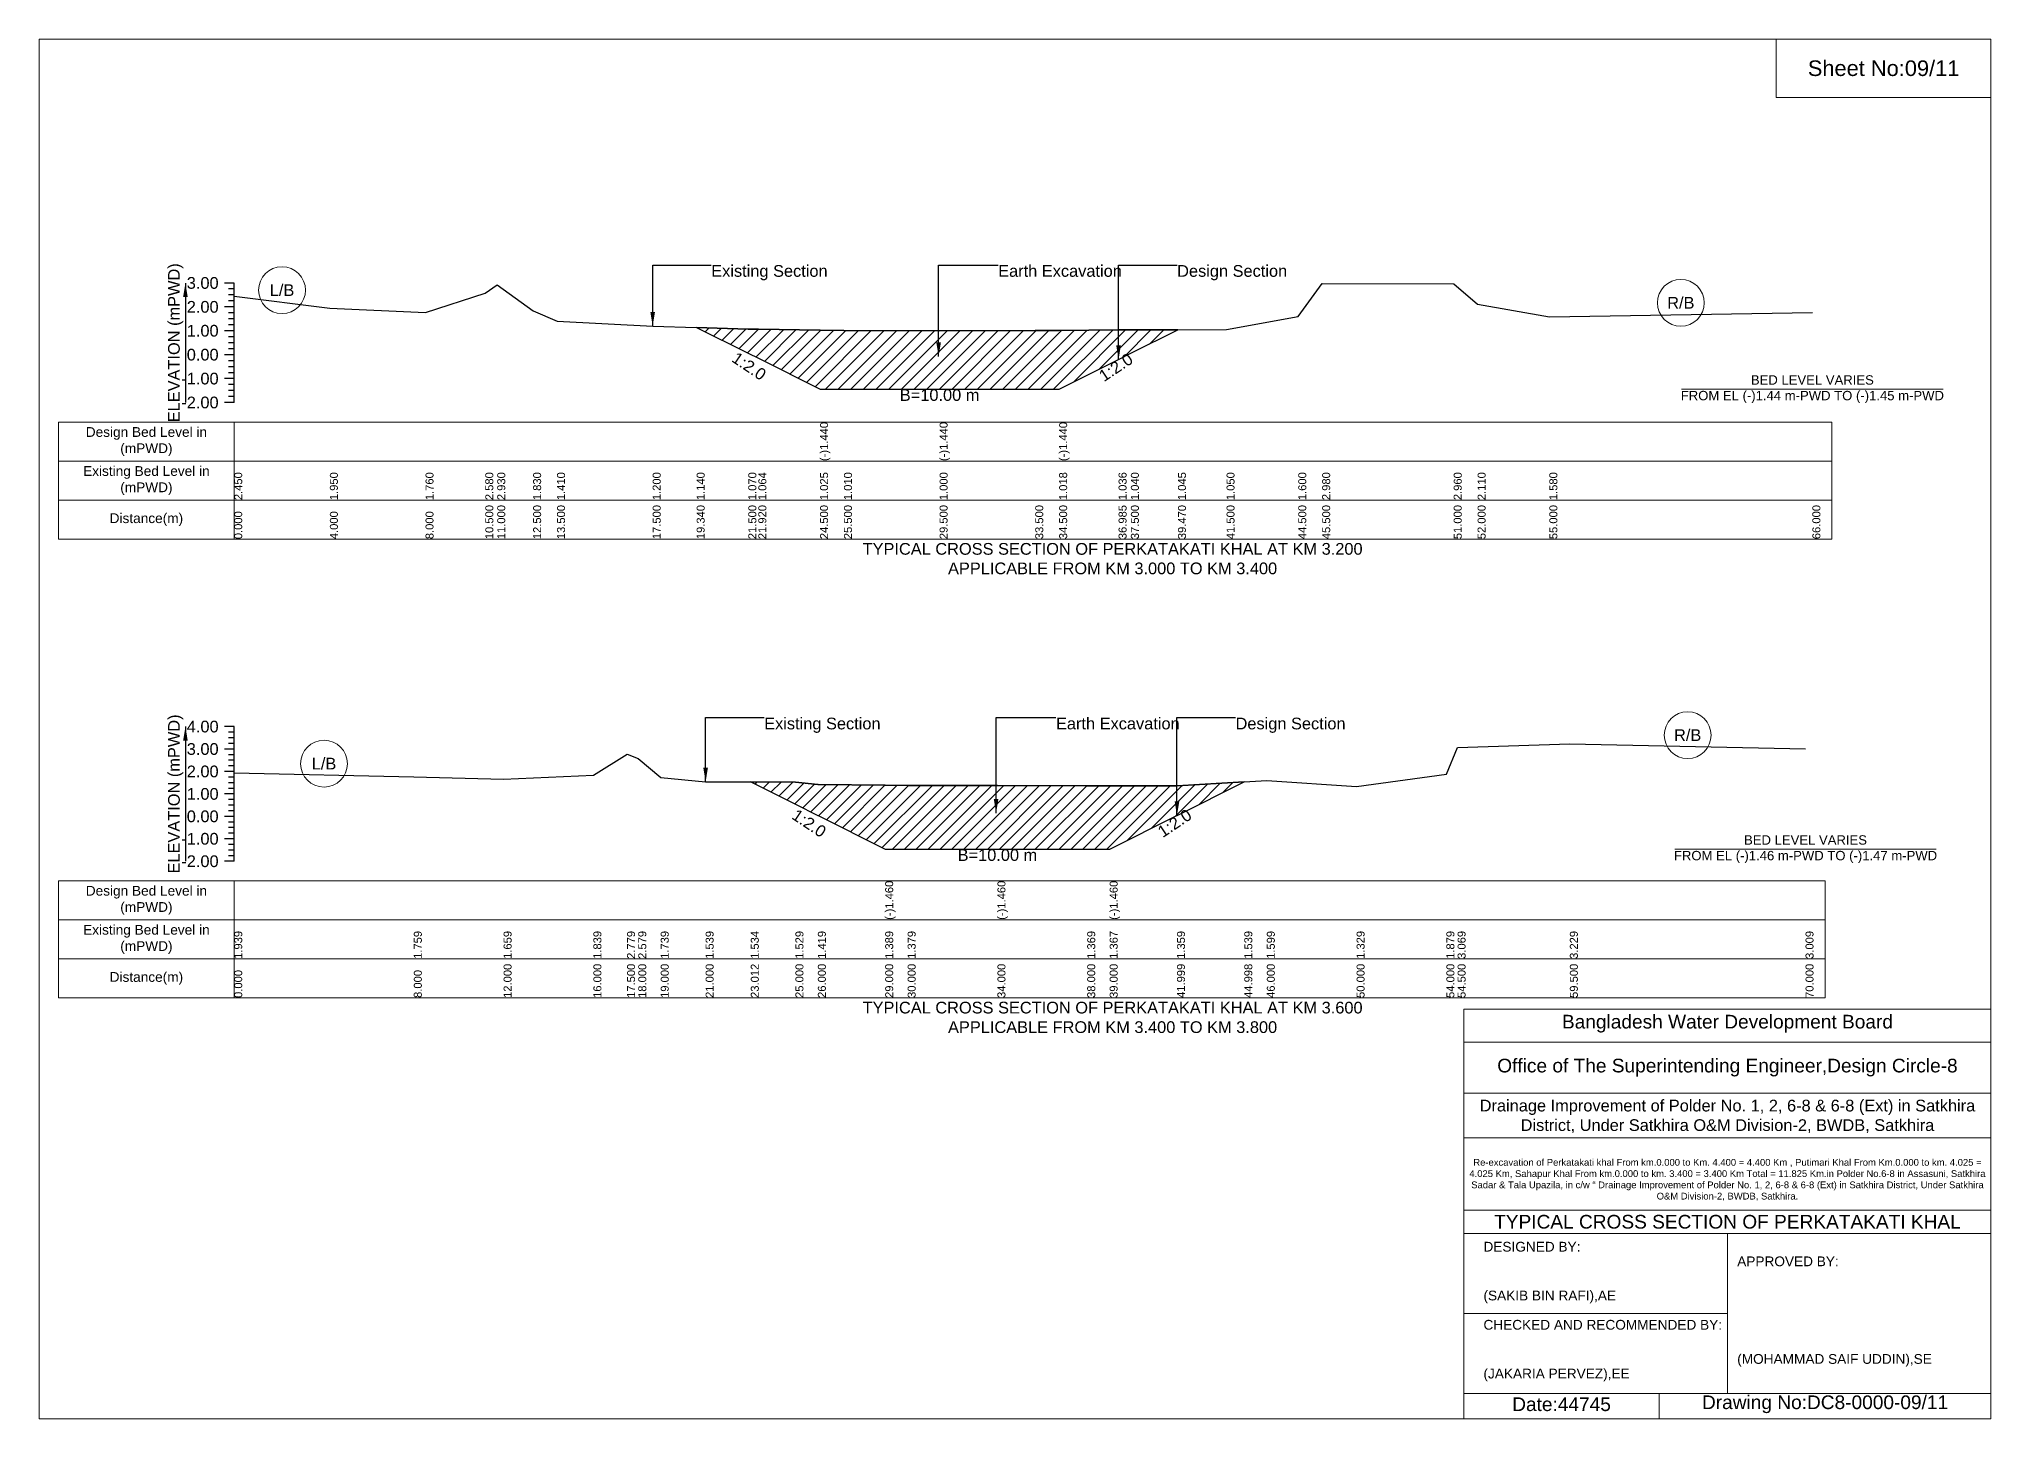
# Model space of a CAD drawing. Header units: inches. Extents: x 91000 to 208000, y -5656 to 20000.
# Drawn here: x 180000 to 188000, y -5656 to 0 of the extents above; entities that cross this region are included whole.
import ezdxf

# ---------------------------------------------------------------- set-up
doc = ezdxf.new("R2010")
doc.units = ezdxf.units.IN
doc.header["$LTSCALE"] = 7
doc.header["$MEASUREMENT"] = 0
for name, color, linetype, lineweight in [('Cross section Data Border', 7, 'Continuous', 9), ('Cross Section Labels', 7, 'Continuous', 9), ('Existing_Bed_Level for Xsection', 7, 'Continuous', 25)]:
    doc.layers.add(name, color=color, linetype=linetype, lineweight=lineweight)
doc.styles.get("Standard").update_dxf_attribs({"font": 'arial.ttf'})
doc.dimstyles.get("Standard").update_dxf_attribs({"dimtxt": 0.18, "dimasz": 0.18, "dimexe": 0.18, "dimexo": 0.0625, "dimgap": 0.09, "dimtad": 0, "dimtih": 1, "dimtoh": 1, "dimdec": 4, "dimzin": 0, "dimdsep": 46, "dimtxsty": 'Standard', "dimcen": 0.09, "dimadec": 0, "dimazin": 0, "dimtfac": 1, "dimtdec": 4, "dimtofl": 0, "dimtmove": 0, "dimatfit": 3, "dimfxl": 1, "dimtolj": 1, "dimtzin": 0, "dimarcsym": 0})

msp = doc.modelspace()

# ---------------------------------------------------------------- hatches: boundary and pattern name
at = {"layer": 'Existing_Bed_Level for Xsection'}
h = msp.add_hatch(dxfattribs=at)
h.set_pattern_fill('ANSI31', color=256, scale=294, style=0)
h.paths.add_polyline_path([(182695.3, -1182.3), (182907, -1288.1), (182948.1, -1308.7), (183201, -1435.1), (183299, -1435.1), (183691, -1435.1), (184083, -1435.1), (184181, -1435.1), (184424.5, -1313.4), (184475, -1288.1), (184668, -1191.6), (184475, -1192.1), (184424.5, -1192.5), (184181, -1194.3), (184083, -1195), (183691, -1196), (183299, -1195), (183201, -1193.5), (182948.1, -1189.8), (182907, -1189.1)])
h = msp.add_hatch(dxfattribs=at)
h.set_pattern_fill('ANSI31', color=256, scale=276, style=0)
h.paths.add_polyline_path([(182917.1, -3045.1), (183100, -3136.6), (183192, -3182.6), (183192.6, -3182.9), (183468, -3320.6), (183560, -3320.6), (183928, -3320.6), (184296, -3320.6), (184388, -3320.6), (184663.9, -3182.6), (184664, -3182.6), (184939.8, -3044.7), (184664, -3061.2), (184663.9, -3061.2), (184388, -3060.6), (184296, -3060.3), (183928, -3059.4), (183560, -3059.4), (183468, -3058.5), (183192.6, -3055.7), (183192, -3055.7), (183100, -3045.6)])

# ---------------------------------------------------------------- linework, layer by layer
at = {"layer": 'Cross section Data Border'}
for points in [[(180080, -1570), (187348, -1570), (187348, -2050), (180080, -2050)], [(180080, -3450.3), (187320, -3450.3), (187320, -3930.3), (180080, -3930.3)]]:
    msp.add_lwpolyline(points, close=True, dxfattribs=at)
for points in [[(180800, -1570), (180800, -2050)], [(180080, -1730), (187348, -1730)], [(180080, -1890), (187348, -1890)], [(180800, -3450.3), (180800, -3930.3)], [(180080, -3610.3), (187320, -3610.3)], [(180080, -3770.3), (187320, -3770.3)]]:
    msp.add_lwpolyline(points, dxfattribs=at)
at = {"layer": 'Cross Section Labels'}
for points in [[(180000, 0), (188000, 0), (188000, -5656), (180000, -5656)], [(187120, 0), (188000, 0), (188000, -240), (187120, -240)]]:
    msp.add_lwpolyline(points, close=True, dxfattribs=at)
for points in [[(186732.2, -1435.1), (187803.8, -1435.1)], [(186704.2, -3320.6), (187775.8, -3320.6)], [(185840, -5656), (185840, -3976), (188000, -3976)], [(185840, -4112), (188000, -4112)], [(185840, -4320), (188000, -4320)], [(185840, -4504), (188000, -4504)], [(185840, -4800), (188000, -4800)], [(185840, -4896), (188000, -4896)], [(186920, -4896), (186920, -5552)], [(185840, -5224), (186920, -5224)], [(185840, -5552), (188000, -5552)], [(186640, -5552), (186640, -5656)]]:
    msp.add_lwpolyline(points, dxfattribs=at)
for centre in [(180996, -1029.4), (186729, -1081.3), (186757, -2853.3), (181168, -2970.2)]:
    msp.add_circle(centre, 96, dxfattribs=at)
at = {"layer": 'Existing_Bed_Level for Xsection'}
for points in [[(180800, -1000), (180760, -1000)], [(180800, -1024.5), (180776, -1024.5)], [(180800, -1490), (180800, -1392), (180800, -1294), (180800, -1196), (180800, -1098), (180800, -1000)], [(180800, -1053.9), (181192, -1102.9), (181584, -1121.5), (181829, -1041.2), (181878, -1006.9), (182025, -1114.7), (182123, -1155.8), (182515, -1176.4), (182695.3, -1182.3), (182907, -1189.1), (182948.1, -1189.8), (183201, -1193.5), (183201, -1193.5), (183299, -1195), (183691, -1196), (183691, -1196), (184083, -1195), (184181, -1194.3), (184181, -1194.3), (184424.5, -1192.5), (184475, -1192.1), (184668, -1191.6), (184867, -1191.1), (185161, -1137.2), (185259, -1002), (185798, -1003.9), (185896, -1087.2), (186190, -1139.2), (187268, -1121.5)], [(180800, -1098), (180760, -1098)], [(180800, -1049), (180776, -1049)], [(180800, -1073.5), (180776, -1073.5)], [(180800, -1196), (180760, -1196)], [(180800, -1122.5), (180776, -1122.5)], [(180800, -1147), (180776, -1147)], [(180800, -1171.5), (180776, -1171.5)], [(180800, -1220.5), (180776, -1220.5)], [(180800, -1245), (180776, -1245)], [(180800, -1269.5), (180776, -1269.5)], [(180800, -1294), (180760, -1294)], [(180800, -1318.5), (180776, -1318.5)], [(180800, -1343), (180776, -1343)], [(180800, -1392), (180760, -1392)], [(180800, -1367.5), (180776, -1367.5)], [(180800, -1416.5), (180776, -1416.5)], [(180800, -1490), (180760, -1490)], [(180800, -1441), (180776, -1441)], [(180800, -1465.5), (180776, -1465.5)], [(180800, -2818.3), (180760, -2818.3)], [(180800, -2841.3), (180776, -2841.3)], [(180800, -2864.3), (180776, -2864.3)], [(180800, -3370.3), (180800, -3278.3), (180800, -3186.3), (180800, -3094.3), (180800, -3002.3), (180800, -2910.3), (180800, -2818.3)], [(180800, -2910.3), (180760, -2910.3)], [(180800, -2887.3), (180776, -2887.3)], [(180800, -2933.3), (180776, -2933.3)], [(180800, -2956.3), (180776, -2956.3)], [(180800, -3007.9), (181536, -3024.4), (181904, -3033.6), (182272, -3017.1), (182410, -2930.6), (182456, -2949), (182548, -3026.3), (182732, -3044.7), (182917.1, -3045.1), (183100, -3045.6), (183192, -3055.7), (183192.6, -3055.7), (183468, -3058.5), (183468, -3058.5), (183560, -3059.4), (183928, -3059.4), (183928, -3059.4), (184296, -3060.3), (184388, -3060.6), (184388, -3060.6), (184663.9, -3061.2), (184664, -3061.2), (184939.8, -3044.7), (185032, -3039.2), (185400, -3064), (185768, -3013.4), (185814, -2903.9), (186274, -2889.2), (187240, -2909.4)], [(180800, -3002.3), (180760, -3002.3)], [(180800, -2979.3), (180776, -2979.3)], [(180800, -3025.3), (180776, -3025.3)], [(180800, -3094.3), (180760, -3094.3)], [(180800, -3048.3), (180776, -3048.3)], [(180800, -3071.3), (180776, -3071.3)], [(180800, -3117.3), (180776, -3117.3)], [(180800, -3186.3), (180760, -3186.3)], [(180800, -3140.3), (180776, -3140.3)], [(180800, -3163.3), (180776, -3163.3)], [(180800, -3278.3), (180760, -3278.3)], [(180800, -3209.3), (180776, -3209.3)], [(180800, -3232.3), (180776, -3232.3)], [(180800, -3255.3), (180776, -3255.3)], [(180800, -3301.3), (180776, -3301.3)], [(180800, -3324.3), (180776, -3324.3)], [(180800, -3347.3), (180776, -3347.3)], [(180800, -3370.3), (180760, -3370.3)]]:
    msp.add_lwpolyline(points, dxfattribs=at)
for points in [[(182695.3, -1182.3), (182695.3, -1182.3), (182907, -1288.1), (182948.1, -1308.7), (183201, -1435.1), (183201, -1435.1), (183299, -1435.1), (183691, -1435.1), (183691, -1435.1), (184083, -1435.1), (184181, -1435.1), (184181, -1435.1), (184424.5, -1313.4), (184475, -1288.1), (184668, -1191.6), (184475, -1192.1), (184424.5, -1192.5), (184181, -1194.3), (184181, -1194.3), (184083, -1195), (183691, -1196), (183691, -1196), (183299, -1195), (183201, -1193.5), (183201, -1193.5), (182948.1, -1189.8), (182907, -1189.1), (182695.3, -1182.3)], [(182917.1, -3045.1), (183100, -3136.6), (183192, -3182.6), (183192.6, -3182.9), (183468, -3320.6), (183468, -3320.6), (183560, -3320.6), (183928, -3320.6), (183928, -3320.6), (184296, -3320.6), (184388, -3320.6), (184388, -3320.6), (184663.9, -3182.6), (184664, -3182.6), (184939.8, -3044.7), (184664, -3061.2), (184663.9, -3061.2), (184388, -3060.6), (184388, -3060.6), (184296, -3060.3), (183928, -3059.4), (183928, -3059.4), (183560, -3059.4), (183468, -3058.5), (183468, -3058.5), (183192.6, -3055.7), (183192, -3055.7), (183100, -3045.6)]]:
    msp.add_lwpolyline(points, close=True, dxfattribs=at)

# ---------------------------------------------------------------- texts
at = {"layer": 'Cross section Data Border', "char_height": 40, "width": 640, "attachment_point": 5}
for s, insert in [('Design Bed Level in (mPWD)', (180440, -1650)), ('Existing Bed Level in (mPWD)', (180440, -1810)), ('Distance(m)', (180440, -1970)), ('Design Bed Level in (mPWD)', (180440, -3530.3)), ('Existing Bed Level in (mPWD)', (180440, -3690.3)), ('Distance(m)', (180440, -3850.3))]:
    msp.add_mtext(s, dxfattribs=dict(at, insert=insert))
at = {"layer": 'Cross Section Labels'}
for s, insert, char_height, attachment_point in [('Sheet No:09/11', (187560, -120), 64, 5), ('Existing Section', (182755, -926.5), 48, 1), ('Earth Excavation', (183931, -926.5), 48, 1), ('Design Section', (184664.5, -926.5), 48, 1), ('L/B', (180996, -1029.4), 48, 5), ('R/B', (186729, -1081.3), 48, 5), ('B=10.00 m', (183691, -1435.1), 48, 2), ('BED LEVEL VARIES ^JFROM EL (-)1.44 m-PWD TO (-)1.45 m-PWD', (187268, -1435.1), 38.4, 5), ('TYPICAL CROSS SECTION OF PERKATAKATI KHAL AT KM 3.200^JAPPLICABLE FROM KM 3.000 TO KM 3.400', (184400, -2130), 48, 5), ('Existing Section', (182972, -2781.5), 48, 1), ('Earth Excavation', (184168, -2781.5), 48, 1), ('Design Section', (184903.9, -2781.5), 48, 1), ('R/B', (186757, -2853.3), 48, 5), ('L/B', (181168, -2970.2), 48, 5), ('BED LEVEL VARIES ^JFROM EL (-)1.46 m-PWD TO (-)1.47 m-PWD', (187240, -3320.6), 38.4, 5), ('B=10.00 m', (183928, -3320.6), 48, 2), ('TYPICAL CROSS SECTION OF PERKATAKATI KHAL AT KM 3.600^JAPPLICABLE FROM KM 3.400 TO KM 3.800', (184400, -4010.3), 48, 5), ('Bangladesh Water Development Board', (186920, -4036), 56, 5), ('Office of The Superintending Engineer,Design Circle-8', (186920, -4216), 56, 5)]:
    msp.add_mtext(s, dxfattribs=dict(at, insert=insert, char_height=char_height, attachment_point=attachment_point))
at = {"layer": 'Cross Section Labels', "char_height": 48, "attachment_point": 2}
for insert, rotation in [((182923.6, -1320.9), 326.30993), ((184400, -1325.6), 33.69007), ((183169.6, -3194.4), 326.30993), ((184640.9, -3194.1), 33.69007)]:
    msp.add_mtext('1:2.0', dxfattribs=dict(at, insert=insert, rotation=rotation))
at = {"layer": 'Cross Section Labels'}
for s, insert, char_height, width, attachment_point in [('Drainage Improvement of Polder No. 1, 2, 6-8 & 6-8 (Ext) in Satkhira District, Under Satkhira O&M Division-2, BWDB, Satkhira', (186920, -4416), 48, 2240, 5), ('Re-excavation of Perkatakati khal From km.0.000 to Km. 4.400 = 4.400 Km , Putimari Khal From Km.0.000 to km. 4.025 = 4.025 Km, Sahapur Khal From km.0.000 to km. 3.400 = 3.400 Km Total = 11.825 Km.in Polder No.6-8 in Assasuni, Satkhira Sadar & Tala Upazila, in c/w “ Drainage Improvement of Polder No. 1, 2, 6-8 & 6-8 (Ext) in Satkhira District, Under Satkhira O&M Division-2, BWDB, Satkhira.', (186920, -4676), 27.6889, 2160, 5), ('TYPICAL CROSS SECTION OF PERKATAKATI KHAL', (186920, -4848), 56, 2240, 5), ('DESIGNED BY:^J^J^J(SAKIB BIN RAFI),AE', (185920, -5056), 40, 1120, 4), ('APPROVED BY:^J^J^J^J^J^J(MOHAMMAD SAIF UDDIN),SE', (186960, -5216), 40, 1120, 4), ('CHECKED AND RECOMMENDED BY:^J^J^J(JAKARIA PERVEZ),EE', (185920, -5376), 40, 1120, 4), ('Date:44745', (186240, -5596), 56, 1120, 5), ('Drawing No:DC8-0000-09/11', (187320, -5596), 56, 1760, 5)]:
    msp.add_mtext(s, dxfattribs=dict(at, insert=insert, char_height=char_height, width=width, attachment_point=attachment_point))
at = {"layer": 'Existing_Bed_Level for Xsection', "rotation": 90}
for s, insert, char_height, attachment_point in [('ELEVATION (mPWD)', (180560, -1245), 48, 5), ('(-)1.440', (183201, -1730), 32.8, 1), ('(-)1.440', (183691, -1730), 32.8, 1), ('(-)1.440', (184181, -1730), 32.8, 1), ('2.450', (180800, -1890), 32.8, 1), ('1.950', (181192, -1890), 32.8, 1), ('1.760', (181584, -1890), 32.8, 1), ('2.580', (181829, -1890), 32.8, 1), ('2.930', (181878, -1890), 32.8, 1), ('1.830', (182025, -1890), 32.8, 1), ('1.410', (182123, -1890), 32.8, 1), ('1.200', (182515, -1890), 32.8, 1), ('1.140', (182695.3, -1890), 32.8, 1), ('1.070', (182907, -1890), 32.8, 1), ('1.064', (182948.1, -1890), 32.8, 1), ('1.025', (183201, -1890), 32.8, 1), ('1.010', (183299, -1890), 32.8, 1), ('1.000', (183691, -1890), 32.8, 1), ('1.018', (184181, -1890), 32.8, 1), ('1.036', (184424.5, -1890), 32.8, 1), ('1.040', (184475, -1890), 32.8, 1), ('1.045', (184668, -1890), 32.8, 1), ('1.050', (184867, -1890), 32.8, 1), ('1.600', (185161, -1890), 32.8, 1), ('2.980', (185259, -1890), 32.8, 1), ('2.960', (185798, -1890), 32.8, 1), ('2.110', (185896, -1890), 32.8, 1), ('1.580', (186190, -1890), 32.8, 1), ('10.500', (181829, -2050), 32.8, 1), ('11.000', (181878, -2050), 32.8, 1), ('12.500', (182025, -2050), 32.8, 1), ('13.500', (182123, -2050), 32.8, 1), ('17.500', (182515, -2050), 32.8, 1), ('19.340', (182695.3, -2050), 32.8, 1), ('21.500', (182907, -2050), 32.8, 1), ('21.920', (182948.1, -2050), 32.8, 1), ('24.500', (183201, -2050), 32.8, 1), ('25.500', (183299, -2050), 32.8, 1), ('29.500', (183691, -2050), 32.8, 1), ('33.500', (184083, -2050), 32.8, 1), ('34.500', (184181, -2050), 32.8, 1), ('36.985', (184424.5, -2050), 32.8, 1), ('37.500', (184475, -2050), 32.8, 1), ('39.470', (184668, -2050), 32.8, 1), ('41.500', (184867, -2050), 32.8, 1), ('44.500', (185161, -2050), 32.8, 1), ('45.500', (185259, -2050), 32.8, 1), ('51.000', (185798, -2050), 32.8, 1), ('52.000', (185896, -2050), 32.8, 1), ('55.000', (186190, -2050), 32.8, 1), ('66.000', (187268, -2050), 32.8, 1), ('0.000', (180800, -2050), 32.8, 1), ('4.000', (181192, -2050), 32.8, 1), ('8.000', (181584, -2050), 32.8, 1), ('ELEVATION (mPWD)', (180560, -3094.3), 48, 5), ('(-)1.460', (183468, -3610.3), 32.8, 1), ('(-)1.460', (183928, -3610.3), 32.8, 1), ('(-)1.460', (184388, -3610.3), 32.8, 1), ('1.939', (180800, -3770.3), 32.8, 1), ('1.759', (181536, -3770.3), 32.8, 1), ('1.659', (181904, -3770.3), 32.8, 1), ('1.839', (182272, -3770.3), 32.8, 1), ('2.779', (182410, -3770.3), 32.8, 1), ('2.579', (182456, -3770.3), 32.8, 1), ('1.739', (182548, -3770.3), 32.8, 1), ('1.539', (182732, -3770.3), 32.8, 1), ('1.534', (182917.1, -3770.3), 32.8, 1), ('1.529', (183100, -3770.3), 32.8, 1), ('1.419', (183192, -3770.3), 32.8, 1), ('1.389', (183468, -3770.3), 32.8, 1), ('1.379', (183560, -3770.3), 32.8, 1), ('1.369', (184296, -3770.3), 32.8, 1), ('1.367', (184388, -3770.3), 32.8, 1), ('1.359', (184663.9, -3770.3), 32.8, 1), ('1.539', (184939.8, -3770.3), 32.8, 1), ('1.599', (185032, -3770.3), 32.8, 1), ('1.329', (185400, -3770.3), 32.8, 1), ('1.879', (185768, -3770.3), 32.8, 1), ('3.069', (185814, -3770.3), 32.8, 1), ('3.229', (186274, -3770.3), 32.8, 1), ('3.009', (187240, -3770.3), 32.8, 1), ('0.000', (180800, -3930.3), 32.8, 1), ('8.000', (181536, -3930.3), 32.8, 1), ('12.000', (181904, -3930.3), 32.8, 1), ('16.000', (182272, -3930.3), 32.8, 1), ('17.500', (182410, -3930.3), 32.8, 1), ('18.000', (182456, -3930.3), 32.8, 1), ('19.000', (182548, -3930.3), 32.8, 1), ('21.000', (182732, -3930.3), 32.8, 1), ('23.012', (182917.1, -3930.3), 32.8, 1), ('25.000', (183100, -3930.3), 32.8, 1), ('26.000', (183192, -3930.3), 32.8, 1), ('29.000', (183468, -3930.3), 32.8, 1), ('30.000', (183560, -3930.3), 32.8, 1), ('34.000', (183928, -3930.3), 32.8, 1), ('38.000', (184296, -3930.3), 32.8, 1), ('39.000', (184388, -3930.3), 32.8, 1), ('41.999', (184663.9, -3930.3), 32.8, 1), ('44.998', (184939.8, -3930.3), 32.8, 1), ('46.000', (185032, -3930.3), 32.8, 1), ('50.000', (185400, -3930.3), 32.8, 1), ('54.000', (185768, -3930.3), 32.8, 1), ('54.500', (185814, -3930.3), 32.8, 1), ('59.500', (186274, -3930.3), 32.8, 1), ('70.000', (187240, -3930.3), 32.8, 1)]:
    msp.add_mtext(s, dxfattribs=dict(at, insert=insert, char_height=char_height, attachment_point=attachment_point))
at = {"layer": 'Existing_Bed_Level for Xsection', "char_height": 48, "attachment_point": 6}
for s, insert in [('3.00', (180736, -1000)), ('2.00', (180736, -1098)), ('1.00', (180736, -1196)), ('0.00', (180736, -1294)), ('-1.00', (180736, -1392)), ('-2.00', (180736, -1490)), ('4.00', (180736, -2818.3)), ('3.00', (180736, -2910.3)), ('2.00', (180736, -3002.3)), ('1.00', (180736, -3094.3)), ('0.00', (180736, -3186.3)), ('-1.00', (180736, -3278.3)), ('-2.00', (180736, -3370.3))]:
    msp.add_mtext(s, dxfattribs=dict(at, insert=insert))

# ---------------------------------------------------------------- leaders
at = {"layer": 'Cross Section Labels', "annotation_type": 0, "has_hookline": 1, "hookline_direction": 0}
for points, text_width in [([(182515, -1176.4), (182515, -926.5), (182754.9, -926.5)], 467.2), ([(183686.9, -1300.7), (183686.9, -926.5), (183930.9, -926.5)], 497), ([(184424.5, -1313.4), (184424.5, -926.5), (184664.4, -926.5)], 441.2), ([(182732, -3044.7), (182732, -2781.5), (182971.9, -2781.5)], 467.2), ([(183922.5, -3172.7), (183922.5, -2781.5), (184167.9, -2781.5)], 497), ([(184663.9, -3182.6), (184663.9, -2781.5), (184903.8, -2781.5)], 441.2)]:
    msp.add_leader(points, dimstyle='Standard', override={"dimasz": 57.6}, dxfattribs=dict(at, text_width=text_width))
at = {"layer": 'Existing_Bed_Level for Xsection'}
for points in [[(180600, -1000), (180600, -1490)], [(180600, -2818.3), (180600, -3370.3)]]:
    msp.add_leader(points, dimstyle='Standard', override={"dimasz": 57.6}, dxfattribs=at)

doc.saveas('drawing.dxf')
